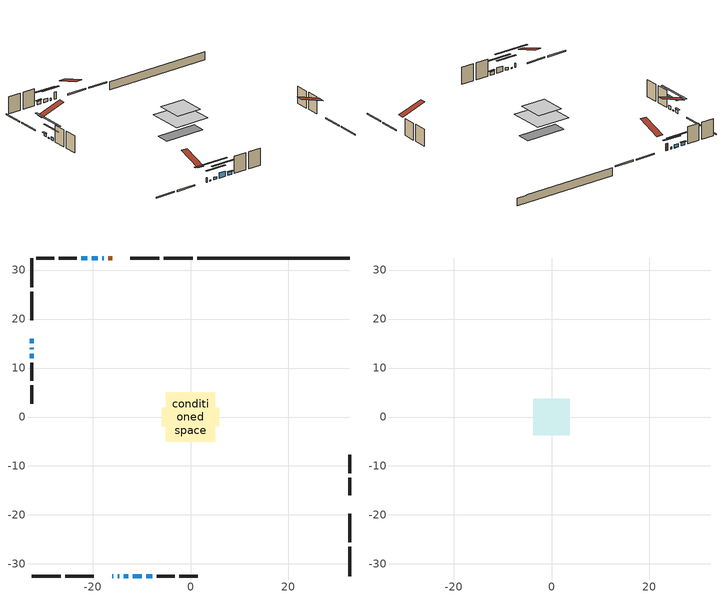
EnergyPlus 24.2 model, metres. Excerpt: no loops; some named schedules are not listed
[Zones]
conditioned space
 floor outside (Floor1 construction): -0.84,-0.84 -0.84,0.84 0.84,0.84 0.84,-0.84 z0.61
 floor adiabatic (AdiabaticFloorConstruction): -5.04,-5.04 -5.04,5.04 5.04,5.04 5.04,-5.04 z3.05
 floor foundation (Slab1 construction): -5.86,-1.91 -5.86,1.91 5.86,1.91 5.86,-1.91 z-1.68
 wall outside (RimJoist1 construction): 0.45,32.47 -5.5,32.47 / -32.47,-32.47 -26.52,-32.47 / -32.47,32.47 -32.47,26.52 / 32.47,-32.47 32.47,-26.52 z0.61:0.91
 wall outside (RimJoist2 construction): -6.42,32.47 -12.25,32.47 / -25.6,-32.47 -19.77,-32.47 / -32.47,25.6 -32.47,19.77 / 32.47,-25.6 32.47,-19.77 z0.61:0.91
 wall outside (AdiabaticWallConstruction 1): -16,32.47 -16.75,32.47 z0.61:2.64
 wall outside (AdiabaticWallConstruction): -16.02,-32.47 -15.81,-32.47 z0.61:1.83; -32.47,16.02 -32.47,15.1 / -32.47,12.91 -32.47,11.99 / -18.91,32.47 -20.13,32.47 / -21.06,32.47 -22.28,32.47 / -9.02,-32.47 -7.8,-32.47 z0.61:1.53; -14.88,-32.47 -14.54,-32.47 / -32.47,14.18 -32.47,13.84 z0.61:0.92; -17.68,32.47 -17.99,32.47 z0.61:1.22; -13.62,-32.47 -12.7,-32.47 z0.61:1.32; -11.78,-32.47 -9.95,-32.47 z0.61:2.13
 wall outside (Wall1 construction): -23.21,32.47 -26.86,32.47 / -6.87,-32.47 -3.22,-32.47 / -32.47,11.07 -32.47,7.42 / 32.47,-16.01 32.47,-12.37 z0.61:5.49
 wall outside (Wall2 construction): -27.79,32.47 -31.54,32.47 / -2.29,-32.47 1.46,-32.47 / -32.47,6.49 -32.47,2.74 / 32.47,-11.44 32.47,-7.68 z0.61:5.49
 wall foundation (FoundationWall1 construction): 1.38,32.47,-1.68 1.38,32.47,0.61 29.36,32.47,0.61 29.36,32.47,0.55 32.47,32.47,0.55 32.47,32.47,-1.68
 window (WindowConstruction 8): -16.01,-32.47 -15.81,-32.47 z0.61:1.83
 window (WindowConstruction 7): -32.47,16.01 -32.47,15.1 z0.61:1.52
 window (WindowConstruction 9): -14.88,-32.47 -14.55,-32.47 z0.61:0.91
 window (WindowConstruction 10): -32.47,14.17 -32.47,13.84 z0.61:0.91
 window (WindowConstruction): -17.68,32.47 -17.98,32.47 z0.61:1.22
 window (WindowConstruction 1): -13.62,-32.47 -12.7,-32.47 z0.61:1.32
 window (WindowConstruction 2): -11.78,-32.47 -9.95,-32.47 z0.61:2.13
 window (WindowConstruction 3): -32.47,12.91 -32.47,12 z0.61:1.52
 window (WindowConstruction 4): -18.91,32.47 -20.13,32.47 z0.61:1.52
 window (WindowConstruction 5): -21.06,32.47 -22.28,32.47 z0.61:1.52
 window (WindowConstruction 6): -9.02,-32.47 -7.8,-32.47 z0.61:1.52
 door (Door): -16.01,32.47 -16.75,32.47 z0.61:2.64
 ceiling adiabatic (AdiabaticFloorConstruction): 5.04,-5.04 5.04,5.04 -5.04,5.04 -5.04,-5.04 z3.05
attic - vented
 floor to conditioned space (Floor2 construction Reversed): -3.69,-3.69 -3.69,3.69 3.69,3.69 3.69,-3.69 z5.49
 roof outside (Roof1 construction): -15.08,32.47,5.49 -15.08,25.28,7.88 -13.18,25.28,7.88 -13.18,32.47,5.49; -16.94,-32.47,5.49 -16.94,-25.28,7.88 -18.84,-25.28,7.88 -18.84,-32.47,5.49; -32.47,16.94,5.49 -25.28,16.94,7.88 -25.28,18.84,7.88 -32.47,18.84,5.49; 32.47,-16.94,5.49 25.28,-16.94,7.88 25.28,-18.84,7.88 32.47,-18.84,5.49
shading: -32.47,14.9 -32.47,16.22 -32.88,16.22 -32.88,14.9 z1.73; -9.47,-32.47 -19.96,-32.47 -19.96,-32.88 -9.47,-32.88 z5.99; -32.47,8.76 -32.47,19.25 -32.88,19.25 -32.88,8.76 z5.99; -20.62,32.47 -15.04,32.47 -15.04,32.88 -20.62,32.88 z3.86; -10.07,-32.47 -16.26,-32.47 -16.26,-32.88 -10.07,-32.88 z3.96; -7.31,-32.47 -14.42,-32.47 -14.42,-32.88 -7.31,-32.88 z4.77; -32.47,9.36 -32.47,15.55 -32.88,15.55 -32.88,9.36 z4.16; -22.77,32.47 -16.27,32.47 -16.27,32.88 -22.77,32.88 z4.16; -22.48,32.47 -20.86,32.47 -20.86,32.88 -22.48,32.88 z1.73; -7.6,-32.47 -9.22,-32.47 -9.22,-32.88 -7.6,-32.88 z1.73
[Building]
Building 1: Terrain=Suburbs
[Site:Location]
Toronto City Centre_ON: Latitude {deg}=43.63; Longitude {deg}=-79.39; Time Zone {hr}=-5; Elevation {m}=77; Keep Site Location Information=Yes
[Site:GroundTemperature:Shallow]
5.01852, 3.26908, 3.12898, 3.95918, 7.29196, 10.6092, 13.4851, 15.3069, 15.4617, 13.9799, 11.1774, 7.9619
[Site:WaterMainsTemperature]
Calculation Method=Schedule; Temperature Schedule=mains temperature schedule
[Material] Roughness=Rough; Thermal Absorptance=0.9
Name | Thickness {m} | Conductivity {W/m-K} | Density {kg/m3} | Specific Heat {J/kg-K} | Solar Absorptance | Visible Absorptance
asphalt or fiberglass shingles | 0.00635 | 0.162714 | 1121.4 | 1465.45 | 0.4 | 0.4
ceiling loosefill ins | 0.0846667 | 0.0480833 | 16.02 | 1046.75 | 0.7 | 0.7
ceiling stud and cavity | 0.1397 | 0.0822147 | 65.682 | 1177.47 | 0.7 | 0.7
concrete 4.0 in. | 0.1016 | 1.803125 | 2242.8 | 837.4 | 0.7 | 0.7
concrete 8.0 in. | 0.2032 | 1.803125 | 2242.8 | 837.4 | 0.7 | 0.7
door material | 0.04445 | 0.053851 | 512.64 | 1214.23 | 0.7 | 0.7
exterior vertical ins | 0.0454343 | 0.029427 | 32.04 | 1214.23 | 0.7 | 0.7
floor covering | 0.0127 | 0.0433444 | 54.468 | 1339.84 | 0.6 | 0.6
floor rigid ins; rim joist rigid ins | 0.051816 | 0.029427 | 32.04 | 1214.23 | 0.7 | 0.7
floor rigid ins 1; wall rigid ins | 0.512978 | 0.029427 | 32.04 | 1214.23 | 0.7 | 0.7
floor stud and cavity | 0.1397 | 0.353874 | 92.3553 | 1139.71 | 0.7 | 0.7
floor stud and cavity 1 | 0.1397 | 1.75129 | 37.0049 | 1207.88 | 0.7 | 0.7
furniture material conditioned space 1 | 0.1524 | 0.115458 | 640.8 | 1214.23 | 0.6 | 0.6
gypsum board | 0.0127 | 0.160291 | 801 | 837.4 | 0.6 | 0.6
gypsum board 1 | 0.0127 | 0.160291 | 801 | 837.4 | 0.7 | 0.7
osb sheathing 0.5 in. | 0.0127 | 0.115458 | 512.64 | 1214.23 | 0.7 | 0.7
osb sheathing 0.75 in. | 0.01905 | 0.115458 | 512.64 | 1214.23 | 0.7 | 0.7
osb sheathing 2.0 in. | 0.0508 | 0.115458 | 512.64 | 1214.23 | 0.7 | 0.7
rim joist stud and cavity | 0.0508 | 0.0451784 | 125.044 | 1163.47 | 0.6 | 0.6
rim joist stud and cavity 1 | 0.0508 | 0.268173 | 125.044 | 1163.47 | 0.6 | 0.6
wall stud and cavity | 0.1397 | 0.0821308 | 139.0536 | 1170.24 | 0.7 | 0.7
wall stud and cavity 1 | 0.1397 | 0.0938917 | 139.0536 | 1170.24 | 0.7 | 0.7
wall stud and cavity 2 | 0.0889 | 0.380278 | 52.3479 | 1209.89 | 0.7 | 0.7
wall stud and cavity 3 | 0.0889 | 0.391764 | 83.0341 | 1211.67 | 0.7 | 0.7
wood siding | 0.0254 | 0.102417 | 544.68 | 1172.36 | 0.4 | 0.4
wood siding 1; wood siding 2; wood siding 3 | 0.0254 | 0.102417 | 544.68 | 1172.36 | 0.7 | 0.7
[WindowMaterial:SimpleGlazingSystem]
Name | U-Factor {W/m2-K} | Solar Heat Gain Coefficient
WindowMaterial | 3.06555 | 0.49
WindowMaterial 1 | 2.96619 | 0.62
WindowMaterial 2 | 2.89408 | 0.69
WindowMaterial 3 | 2.95029 | 0.64
WindowMaterial 4 | 2.93609 | 0.65
WindowMaterial 5 | 2.97868 | 0.61
WindowMaterial 6 | 6.93965 | 0.69
WindowMaterial 7 | 3.07009 | 0.43
[Construction]
AdiabaticFloorConstruction: floor stud and cavity 1, floor rigid ins 1, osb sheathing 0.75 in., floor covering
AdiabaticWallConstruction: wood siding 2, wall rigid ins, wall stud and cavity 2, gypsum board
AdiabaticWallConstruction 1: wood siding 3, wall rigid ins, wall stud and cavity 2, gypsum board
Door: door material
Floor1 construction: floor stud and cavity, floor rigid ins, osb sheathing 0.75 in., floor covering
Floor2 construction Reversed: gypsum board, ceiling stud and cavity, ceiling loosefill ins
FoundationWall1 construction: concrete 8.0 in., gypsum board 1
furniture construction conditioned space 1: furniture material conditioned space 1
PartitionWallConstruction: gypsum board, wall stud and cavity 3, gypsum board
RimJoist1 construction: wood siding 1, osb sheathing 2.0 in., rim joist stud and cavity
RimJoist2 construction: wood siding 1, rim joist rigid ins, osb sheathing 2.0 in., rim joist stud and cavity 1
Roof1 construction: asphalt or fiberglass shingles
Slab1 construction: concrete 4.0 in.
Wall1 construction: wood siding, osb sheathing 0.5 in., wall stud and cavity, gypsum board
Wall2 construction: wood siding, osb sheathing 0.5 in., wall stud and cavity 1, gypsum board
WindowConstruction: WindowMaterial
WindowConstruction 1: WindowMaterial 1
WindowConstruction 10; WindowConstruction 9: WindowMaterial 7
WindowConstruction 2: WindowMaterial 2
WindowConstruction 3; WindowConstruction 7: WindowMaterial 3
WindowConstruction 4; WindowConstruction 5: WindowMaterial 4
WindowConstruction 6: WindowMaterial 5
WindowConstruction 8: WindowMaterial 6
[Zone] Multiplier=1; Part of Total Floor Area=Yes
Name | Volume {m3}
attic - vented | 21.1586
conditioned space | 372.9
[Space]
Name | Zone | Volume {m3}
attic - vented 1 | attic - vented | 21.1586
conditioned space 1 | conditioned space | 372.9
[ZoneInfiltration:EffectiveLeakageArea]
infil attic - vented 1: Zone or Space=attic - vented 1; Schedule=Always On Discrete; Effective Air Leakage Area {cm2}=2291.37; Stack Coefficient=0.000166549; Wind Coefficient=8.71949e-06
[ZoneMixing]
whole house fan mix: Zone or Space=attic - vented; Schedule=Always On Continuous; Design Flow Rate Calculation Method=Flow/Zone; Design Flow Rate {m3/s}=0; Source Zone or Space=conditioned space
[SurfaceProperty:ExposedFoundationPerimeter]
Slab1: Exposed Perimeter Calculation Method=TotalExposedPerimeter; Total Exposed Perimeter {m}=31.091
[InternalMass] Zone or ZoneList=conditioned space; Space or SpaceList=conditioned space 1
Name | Construction | Surface Area {m2}
furniture mass conditioned space 1 | furniture construction conditioned space 1 | 59.6281
partition wall mass | PartitionWallConstruction | 149.07
[Lights]
interior lighting: Zone or ZoneList or Space or SpaceList=conditioned space 1; Schedule=interior lighting schedule; Design Level Calculation Method=LightingLevel; Lighting Level {W}=343.2; Return Air Fraction=0; Fraction Radiant=0.6; Fraction Visible=0.2; Fraction Replaceable=1
[People]
occupants: Zone or ZoneList or Space or SpaceList=conditioned space 1; Number of People Schedule=occupants schedule; Number of People Calculation Method=People; Number of People=3; Fraction Radiant=0.314171; Sensible Heat Fraction=0.56303; Activity Level Schedule=occupants activity schedule; Carbon Dioxide Generation Rate {m3/s-W}=0; Enable ASHRAE 55 Comfort Warnings=No; Mean Radiant Temperature Calculation Type=EnclosureAveraged
[ElectricEquipment] Zone or ZoneList or Space or SpaceList=conditioned space 1; Design Level Calculation Method=EquipmentLevel
Name | Schedule | Design Level {W} | Fraction Latent | Fraction Radiant | Fraction Lost
clothes dryer | clothes dryer schedule | 140.772 | 0.015 | 0.081 | 0.85
clothes washer | clothes washer schedule | 32.1985 | 0.03 | 0.162 | 0.7
cooking range | cooking range schedule | 215.147 | 0.08 | 0.432 | 0.2
dishwasher | dishwasher schedule | 66.8632 | 0.3 | 0.18 | 0.4
fridge | fridge schedule | 72.9452 | 0 | 0.6 | 0
mech vent house fan | mech vent house fan schedule | 0.95 | 0 | 0 | 1
mech vent house fan cfis | mech vent house fan cfis schedule | 0 | 0 | 0 | 0
misc plug loads | misc plug loads schedule | 494.7 | 0.045 | 0.513 | 0.1
whole house fan | Always On Discrete | 0 | 0 | 0 | 1
[OtherEquipment] Zone or ZoneList or Space or SpaceList=conditioned space 1; Design Level Calculation Method=EquipmentLevel
Name | Fuel Type | Schedule | Design Level {W} | Fraction Latent | Fraction Radiant | Fraction Lost
clothes dryer 1 | Electricity | clothes dryer schedule | 0 | 0.015 | 0.081 | 0.85
cooking range 1 | Electricity | cooking range schedule | 0 | 0.08 | 0.432 | 0.2
general water use latent | None | general water use schedule | 62.594 | 1 | 0 | 0
general water use sensible | None | general water use schedule | -61.6891 | 0 | 0.6 | 0
mech vent house fan latent load | None | Always On Discrete | 0 | 1 | 0 | 0
mech vent house fan sensible load | None | Always On Discrete | 0 | 0 | 0 | 0
water heater energy adjustment1 | NaturalGas | Always On Discrete | 0.01 | 0 | 0 | 1
[ZoneInfiltration:DesignFlowRate] Zone or ZoneList or Space or SpaceList=conditioned space 1; Schedule=Always On Discrete; Design Flow Rate Calculation Method=Flow/Zone; Design Flow Rate {m3/s}=0
infil flow; natural vent flow; whole house fan flow
[AvailabilityManager:Scheduled]
furnace airloop Availability Manager: Schedule=Always On Discrete
[Foundation:Kiva]
Foundation Kiva 1: Initial Indoor Air Temperature {C}=18; Wall Height Above Grade {m}=0.609996; Wall Depth Below Slab {m}=0.2032; Custom Block Material Name 1=exterior vertical ins; Custom Block Depth 1 {m}=2.28999; Custom Block X Position 1 {m}=0.2159; Custom Block Z Position 1 {m}=0
[Foundation:Kiva:Settings]
Soil Conductivity {W/m-K}=0.849921; Soil Density {kg/m3}=1842.3; Soil Specific Heat {J/kg-K}=418.7; Ground Solar Absorptivity=0.9; Ground Thermal Absorptivity=0.9; Ground Surface Roughness {m}=0.03; Far-Field Width {m}=40; Deep-Ground Boundary Condition=ZeroFlux; Deep-Ground Depth {m}=40; Minimum Cell Dimension {m}=0.2; Maximum Cell Growth Coefficient=3; Simulation Timestep=Timestep
[Exterior:Lights]
exterior lighting: Schedule=exterior lighting schedule; Design Level {W}=75.6
[EnergyManagementSystem:GlobalVariable]
furnace_airloop_Fan_RTF
infil_program_Qfan
infil_program_Qinf
natural_vent_program_Qnv
natural_vent_program_Qwhf
[EnergyManagementSystem:Sensor]
Name | Output:Variable or Output:Meter Index Key | Output:Variable or Output:Meter
airflow_gain | infil flow | Infiltration Sensible Heat Gain Energy
airflow_gain_1 | natural vent flow | Infiltration Sensible Heat Gain Energy
airflow_gain_2 | whole house fan flow | Infiltration Sensible Heat Gain Energy
airflow_loss | infil flow | Infiltration Sensible Heat Loss Energy
airflow_loss_1 | natural vent flow | Infiltration Sensible Heat Loss Energy
airflow_loss_2 | whole house fan flow | Infiltration Sensible Heat Loss Energy
clg_load_cond |  | Cooling:EnergyTransfer:Zone:CONDITIONED SPACE
clg_sp_s; clg_sp_s_1 | cooling setpoint | Schedule Value
clothes_dryer_exhaust_0_sch_s | clothes dryer exhaust 0 schedule | Schedule Value
cool_season | cooling season schedule | Schedule Value
htg_load_cond |  | Heating:EnergyTransfer:Zone:CONDITIONED SPACE
htg_sp_s; htg_sp_s_1 | heating setpoint | Schedule Value
ig_ee_conv | clothes dryer | Electric Equipment Convective Heating Energy
ig_ee_conv_2 | cooking range | Electric Equipment Convective Heating Energy
ig_ee_conv_4 | fridge | Electric Equipment Convective Heating Energy
ig_ee_conv_5 | misc plug loads | Electric Equipment Convective Heating Energy
ig_ee_conv_6 | whole house fan | Electric Equipment Convective Heating Energy
ig_ee_rad | clothes dryer | Electric Equipment Radiant Heating Energy
ig_ee_rad_2 | cooking range | Electric Equipment Radiant Heating Energy
ig_ee_rad_4 | fridge | Electric Equipment Radiant Heating Energy
ig_ee_rad_5 | misc plug loads | Electric Equipment Radiant Heating Energy
ig_ee_rad_6 | whole house fan | Electric Equipment Radiant Heating Energy
ig_lgt_conv | interior lighting | Lights Convective Heating Energy
ig_lgt_rad | interior lighting | Lights Radiant Heating Energy
ig_lgt_vis | interior lighting | Lights Visible Radiation Heating Energy
ig_oe_conv | clothes dryer 1 | Other Equipment Convective Heating Energy
ig_oe_conv_1 | cooking range 1 | Other Equipment Convective Heating Energy
ig_oe_conv_2 | general water use latent | Other Equipment Convective Heating Energy
ig_oe_conv_3 | general water use sensible | Other Equipment Convective Heating Energy
ig_oe_conv_4 | water heater energy adjustment1 | Other Equipment Convective Heating Energy
ig_oe_rad | clothes dryer 1 | Other Equipment Radiant Heating Energy
ig_oe_rad_1 | cooking range 1 | Other Equipment Radiant Heating Energy
ig_oe_rad_2 | general water use latent | Other Equipment Radiant Heating Energy
ig_oe_rad_3 | general water use sensible | Other Equipment Radiant Heating Energy
ig_oe_rad_4 | water heater energy adjustment1 | Other Equipment Radiant Heating Energy
ig_ppl_conv | occupants | People Convective Heating Energy
ig_ppl_rad | occupants | People Radiant Heating Energy
im_conv | furniture mass conditioned space 1 | Surface Inside Face Convection Heat Gain Energy
im_conv_1 | partition wall mass | Surface Inside Face Convection Heat Gain Energy
im_ig | furniture mass conditioned space 1 | Surface Inside Face Internal Gains Radiation Heat Gain Energy
im_ig_1 | partition wall mass | Surface Inside Face Internal Gains Radiation Heat Gain Energy
im_lgt | furniture mass conditioned space 1 | Surface Inside Face Lights Radiation Heat Gain Energy
im_lgt_1 | partition wall mass | Surface Inside Face Lights Radiation Heat Gain Energy
im_sol | furniture mass conditioned space 1 | Surface Inside Face Solar Radiation Heat Gain Energy
im_sol_1 | partition wall mass | Surface Inside Face Solar Radiation Heat Gain Energy
im_surf | furniture mass conditioned space 1 | Surface Inside Face Net Surface Thermal Radiation Heat Gain Energy
im_surf_1 | partition wall mass | Surface Inside Face Net Surface Thermal Radiation Heat Gain Energy
mv_conv | mech vent house fan | Electric Equipment Convective Heating Energy
mv_conv_1 | mech vent house fan cfis | Electric Equipment Convective Heating Energy
mv_conv_2 | mech vent house fan latent load | Other Equipment Convective Heating Energy
mv_conv_3 | mech vent house fan sensible load | Other Equipment Convective Heating Energy
mv_rad | mech vent house fan | Electric Equipment Radiant Heating Energy
mv_rad_1 | mech vent house fan cfis | Electric Equipment Radiant Heating Energy
mv_rad_2 | mech vent house fan latent load | Other Equipment Radiant Heating Energy
mv_rad_3 | mech vent house fan sensible load | Other Equipment Radiant Heating Energy
natural_vent_s | natural vent schedule | Schedule Value
out_pb_s |  | Site Outdoor Air Barometric Pressure
out_wt_s |  | Site Outdoor Air Humidity Ratio
site_vw_s |  | Site Wind Speed
ss_back_out | Window1 | Surface Window Shortwave from Zone Back Out Window Heat Transfer Rate
ss_back_out_1 | Window10 | Surface Window Shortwave from Zone Back Out Window Heat Transfer Rate
ss_back_out_10 | Window8 | Surface Window Shortwave from Zone Back Out Window Heat Transfer Rate
ss_back_out_2 | Window11 | Surface Window Shortwave from Zone Back Out Window Heat Transfer Rate
ss_back_out_3 | Window12 | Surface Window Shortwave from Zone Back Out Window Heat Transfer Rate
ss_back_out_4 | Window2 | Surface Window Shortwave from Zone Back Out Window Heat Transfer Rate
ss_back_out_5 | Window3 | Surface Window Shortwave from Zone Back Out Window Heat Transfer Rate
ss_back_out_6 | Window4 | Surface Window Shortwave from Zone Back Out Window Heat Transfer Rate
ss_back_out_7 | Window5 | Surface Window Shortwave from Zone Back Out Window Heat Transfer Rate
ss_back_out_8 | Window6 | Surface Window Shortwave from Zone Back Out Window Heat Transfer Rate
ss_back_out_9 | Window7 | Surface Window Shortwave from Zone Back Out Window Heat Transfer Rate
ss_conv | Door1 | Surface Inside Face Convection Heat Gain Energy
ss_conv_1 | Window1 | Surface Inside Face Convection Heat Gain Energy
ss_conv_10 | Window7 | Surface Inside Face Convection Heat Gain Energy
ss_conv_11 | Window8 | Surface Inside Face Convection Heat Gain Energy
ss_conv_2 | Window10 | Surface Inside Face Convection Heat Gain Energy
ss_conv_3 | Window11 | Surface Inside Face Convection Heat Gain Energy
ss_conv_4 | Window12 | Surface Inside Face Convection Heat Gain Energy
ss_conv_5 | Window2 | Surface Inside Face Convection Heat Gain Energy
ss_conv_6 | Window3 | Surface Inside Face Convection Heat Gain Energy
ss_conv_7 | Window4 | Surface Inside Face Convection Heat Gain Energy
ss_conv_8 | Window5 | Surface Inside Face Convection Heat Gain Energy
ss_conv_9 | Window6 | Surface Inside Face Convection Heat Gain Energy
ss_ig | Door1 | Surface Inside Face Internal Gains Radiation Heat Gain Energy
ss_ig_1 | Window1 | Surface Inside Face Internal Gains Radiation Heat Gain Energy
ss_ig_10 | Window7 | Surface Inside Face Internal Gains Radiation Heat Gain Energy
ss_ig_11 | Window8 | Surface Inside Face Internal Gains Radiation Heat Gain Energy
ss_ig_2 | Window10 | Surface Inside Face Internal Gains Radiation Heat Gain Energy
ss_ig_3 | Window11 | Surface Inside Face Internal Gains Radiation Heat Gain Energy
ss_ig_4 | Window12 | Surface Inside Face Internal Gains Radiation Heat Gain Energy
ss_ig_5 | Window2 | Surface Inside Face Internal Gains Radiation Heat Gain Energy
ss_ig_6 | Window3 | Surface Inside Face Internal Gains Radiation Heat Gain Energy
ss_ig_7 | Window4 | Surface Inside Face Internal Gains Radiation Heat Gain Energy
ss_ig_8 | Window5 | Surface Inside Face Internal Gains Radiation Heat Gain Energy
ss_ig_9 | Window6 | Surface Inside Face Internal Gains Radiation Heat Gain Energy
ss_lgt | Door1 | Surface Inside Face Lights Radiation Heat Gain Energy
ss_sol | Door1 | Surface Inside Face Solar Radiation Heat Gain Energy
ss_surf | Door1 | Surface Inside Face Net Surface Thermal Radiation Heat Gain Energy
ss_surf_1 | Window1 | Surface Inside Face Net Surface Thermal Radiation Heat Gain Energy
ss_surf_10 | Window7 | Surface Inside Face Net Surface Thermal Radiation Heat Gain Energy
ss_surf_11 | Window8 | Surface Inside Face Net Surface Thermal Radiation Heat Gain Energy
ss_surf_2 | Window10 | Surface Inside Face Net Surface Thermal Radiation Heat Gain Energy
ss_surf_3 | Window11 | Surface Inside Face Net Surface Thermal Radiation Heat Gain Energy
ss_surf_4 | Window12 | Surface Inside Face Net Surface Thermal Radiation Heat Gain Energy
ss_surf_5 | Window2 | Surface Inside Face Net Surface Thermal Radiation Heat Gain Energy
ss_surf_6 | Window3 | Surface Inside Face Net Surface Thermal Radiation Heat Gain Energy
ss_surf_7 | Window4 | Surface Inside Face Net Surface Thermal Radiation Heat Gain Energy
ss_surf_8 | Window5 | Surface Inside Face Net Surface Thermal Radiation Heat Gain Energy
ss_surf_9 | Window6 | Surface Inside Face Net Surface Thermal Radiation Heat Gain Energy
ss_trans_in | Window1 | Surface Window Transmitted Solar Radiation Rate
ss_trans_in_1 | Window10 | Surface Window Transmitted Solar Radiation Rate
ss_trans_in_10 | Window8 | Surface Window Transmitted Solar Radiation Rate
ss_trans_in_2 | Window11 | Surface Window Transmitted Solar Radiation Rate
ss_trans_in_3 | Window12 | Surface Window Transmitted Solar Radiation Rate
ss_trans_in_4 | Window2 | Surface Window Transmitted Solar Radiation Rate
ss_trans_in_5 | Window3 | Surface Window Transmitted Solar Radiation Rate
ss_trans_in_6 | Window4 | Surface Window Transmitted Solar Radiation Rate
ss_trans_in_7 | Window5 | Surface Window Transmitted Solar Radiation Rate
ss_trans_in_8 | Window6 | Surface Window Transmitted Solar Radiation Rate
ss_trans_in_9 | Window7 | Surface Window Transmitted Solar Radiation Rate
ss_trans_out | Window1 | Surface Inside Face Initial Transmitted Diffuse Transmitted Out Window Solar Radiation Rate
ss_trans_out_1 | Window10 | Surface Inside Face Initial Transmitted Diffuse Transmitted Out Window Solar Radiation Rate
ss_trans_out_10 | Window8 | Surface Inside Face Initial Transmitted Diffuse Transmitted Out Window Solar Radiation Rate
ss_trans_out_2 | Window11 | Surface Inside Face Initial Transmitted Diffuse Transmitted Out Window Solar Radiation Rate
ss_trans_out_3 | Window12 | Surface Inside Face Initial Transmitted Diffuse Transmitted Out Window Solar Radiation Rate
ss_trans_out_4 | Window2 | Surface Inside Face Initial Transmitted Diffuse Transmitted Out Window Solar Radiation Rate
ss_trans_out_5 | Window3 | Surface Inside Face Initial Transmitted Diffuse Transmitted Out Window Solar Radiation Rate
ss_trans_out_6 | Window4 | Surface Inside Face Initial Transmitted Diffuse Transmitted Out Window Solar Radiation Rate
ss_trans_out_7 | Window5 | Surface Inside Face Initial Transmitted Diffuse Transmitted Out Window Solar Radiation Rate
ss_trans_out_8 | Window6 | Surface Inside Face Initial Transmitted Diffuse Transmitted Out Window Solar Radiation Rate
ss_trans_out_9 | Window7 | Surface Inside Face Initial Transmitted Diffuse Transmitted Out Window Solar Radiation Rate
s_conv | Floor1 | Surface Inside Face Convection Heat Gain Energy
s_conv_1 | Floor2 | Surface Inside Face Convection Heat Gain Energy
s_conv_10 | RimJoist2:180 | Surface Inside Face Convection Heat Gain Energy
s_conv_11 | RimJoist2:270 | Surface Inside Face Convection Heat Gain Energy
s_conv_12 | RimJoist2:90 | Surface Inside Face Convection Heat Gain Energy
s_conv_13 | Slab1 | Surface Inside Face Convection Heat Gain Energy
s_conv_14 | Wall1:0 | Surface Inside Face Convection Heat Gain Energy
s_conv_15 | Wall1:180 | Surface Inside Face Convection Heat Gain Energy
s_conv_16 | Wall1:270 | Surface Inside Face Convection Heat Gain Energy
s_conv_17 | Wall1:90 | Surface Inside Face Convection Heat Gain Energy
s_conv_18 | Wall2:0 | Surface Inside Face Convection Heat Gain Energy
s_conv_19 | Wall2:180 | Surface Inside Face Convection Heat Gain Energy
s_conv_2 | FoundationWall1 | Surface Inside Face Convection Heat Gain Energy
s_conv_20 | Wall2:270 | Surface Inside Face Convection Heat Gain Energy
s_conv_21 | Wall2:90 | Surface Inside Face Convection Heat Gain Energy
s_conv_3 | inferred conditioned ceiling | Surface Inside Face Convection Heat Gain Energy
s_conv_4 | inferred conditioned floor | Surface Inside Face Convection Heat Gain Energy
s_conv_5 | RimJoist1:0 | Surface Inside Face Convection Heat Gain Energy
s_conv_6 | RimJoist1:180 | Surface Inside Face Convection Heat Gain Energy
s_conv_7 | RimJoist1:270 | Surface Inside Face Convection Heat Gain Energy
s_conv_8 | RimJoist1:90 | Surface Inside Face Convection Heat Gain Energy
s_conv_9 | RimJoist2:0 | Surface Inside Face Convection Heat Gain Energy
s_ig | Floor1 | Surface Inside Face Internal Gains Radiation Heat Gain Energy
s_ig_1 | Floor2 | Surface Inside Face Internal Gains Radiation Heat Gain Energy
s_ig_10 | RimJoist2:180 | Surface Inside Face Internal Gains Radiation Heat Gain Energy
